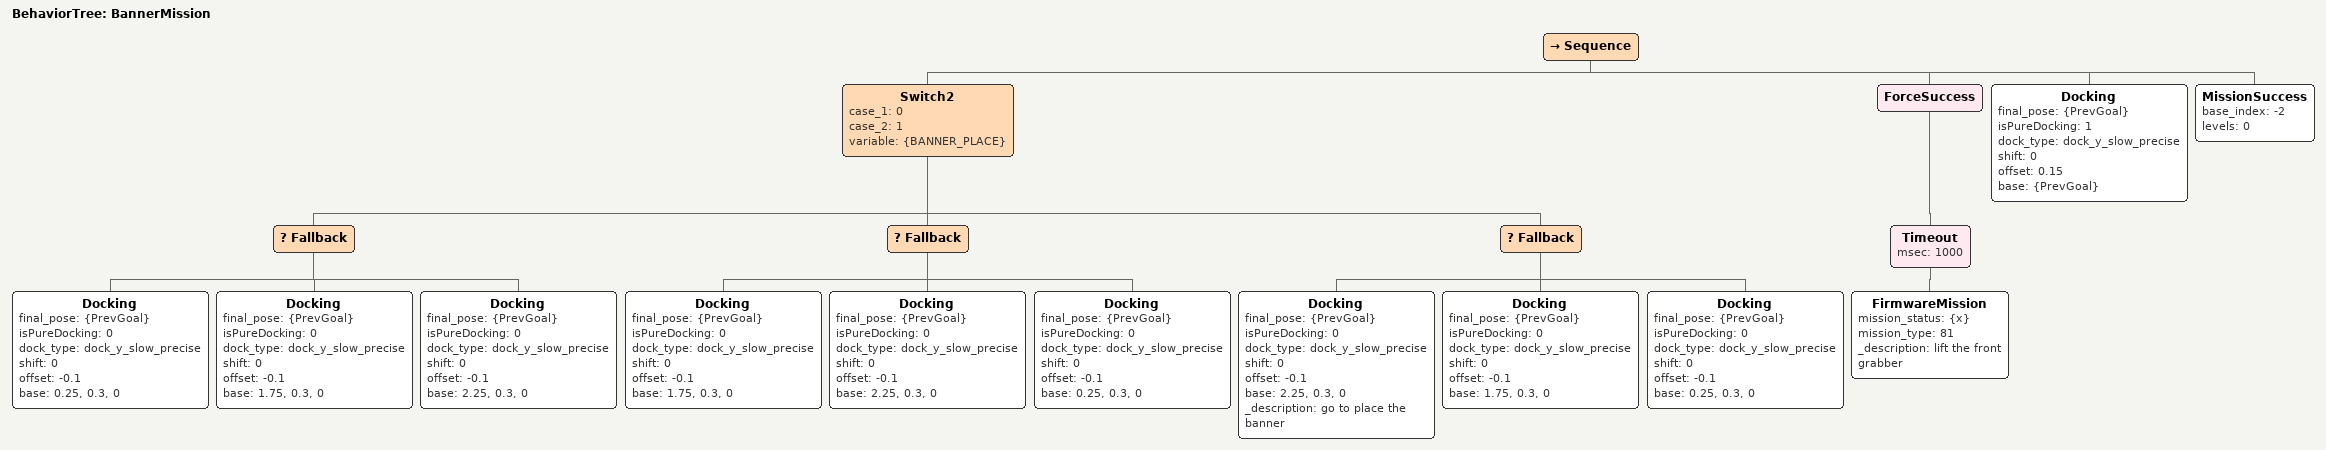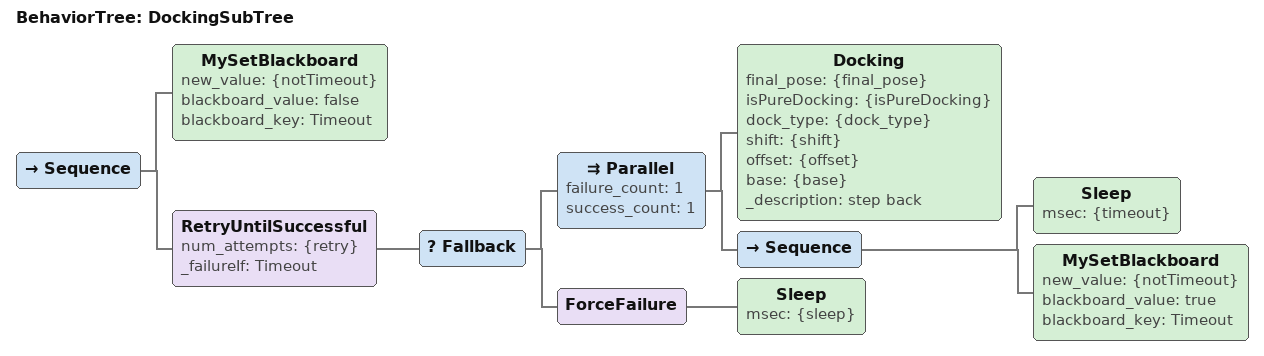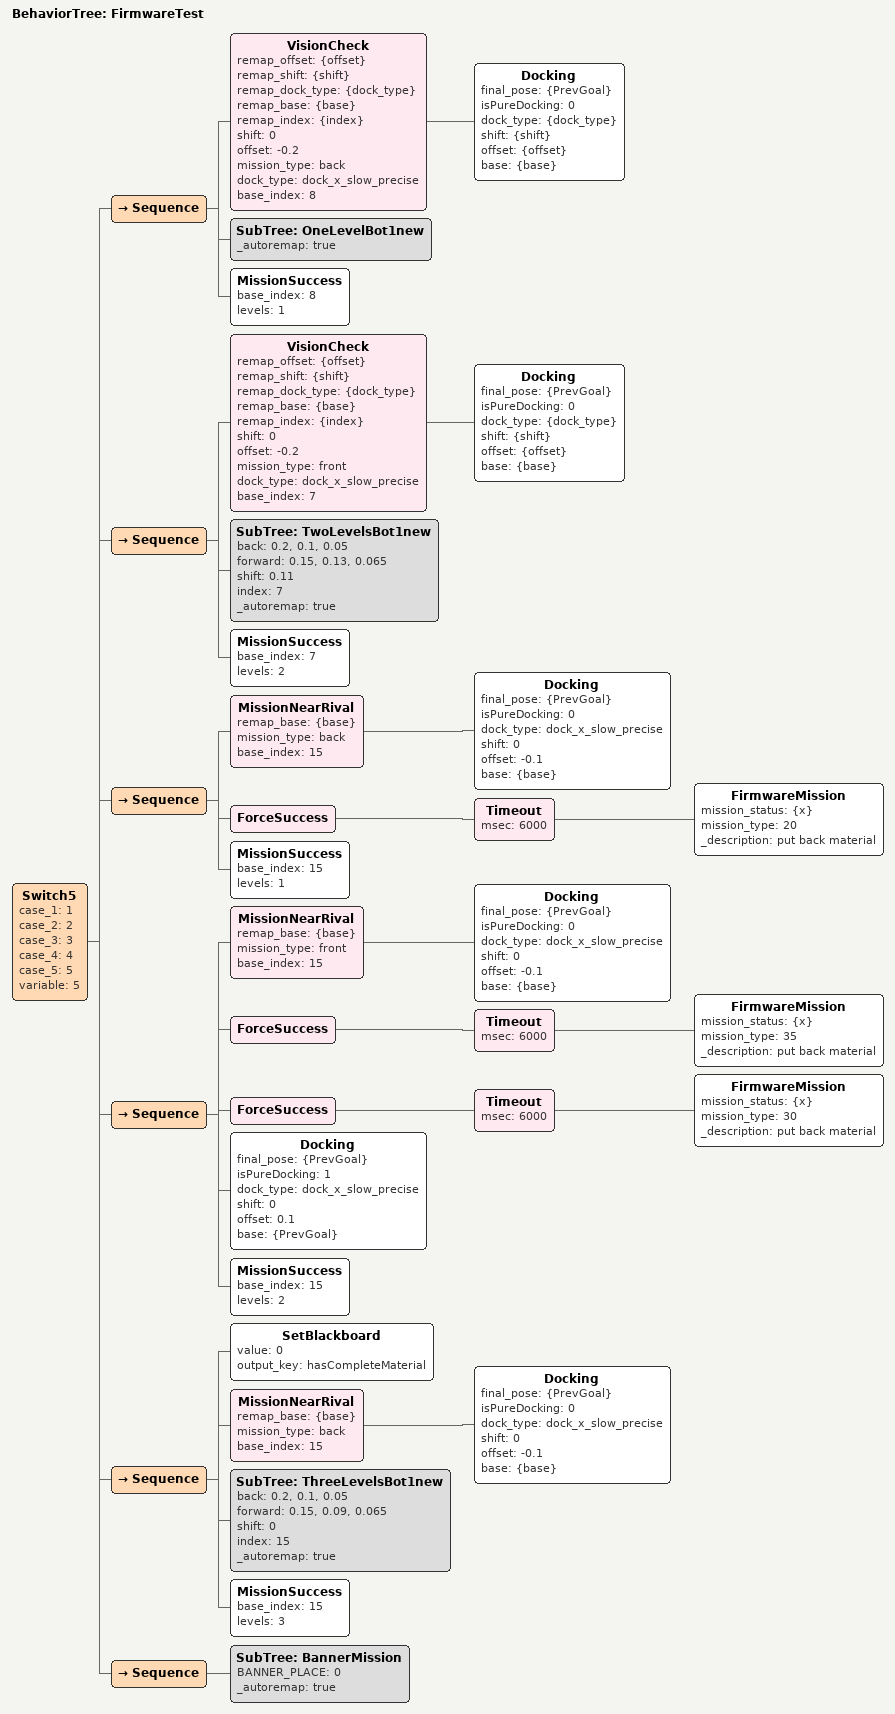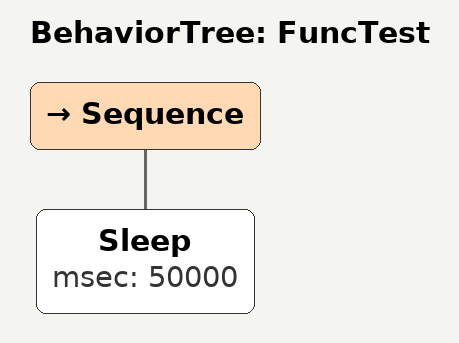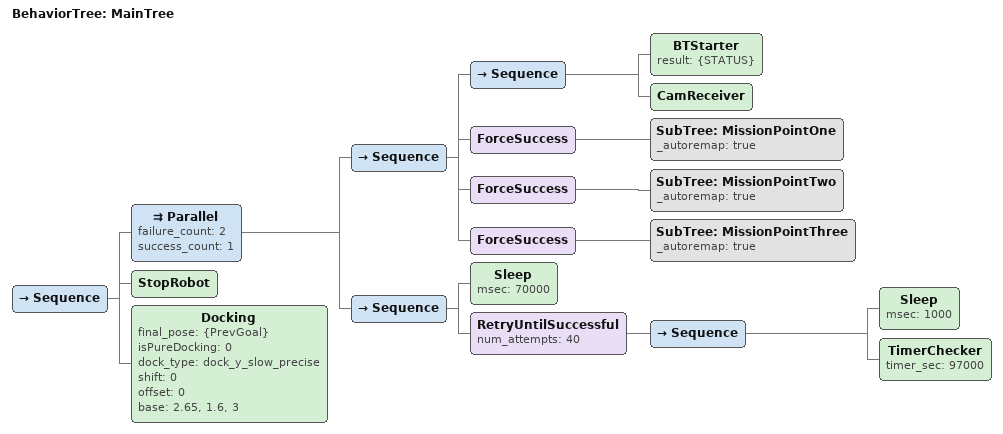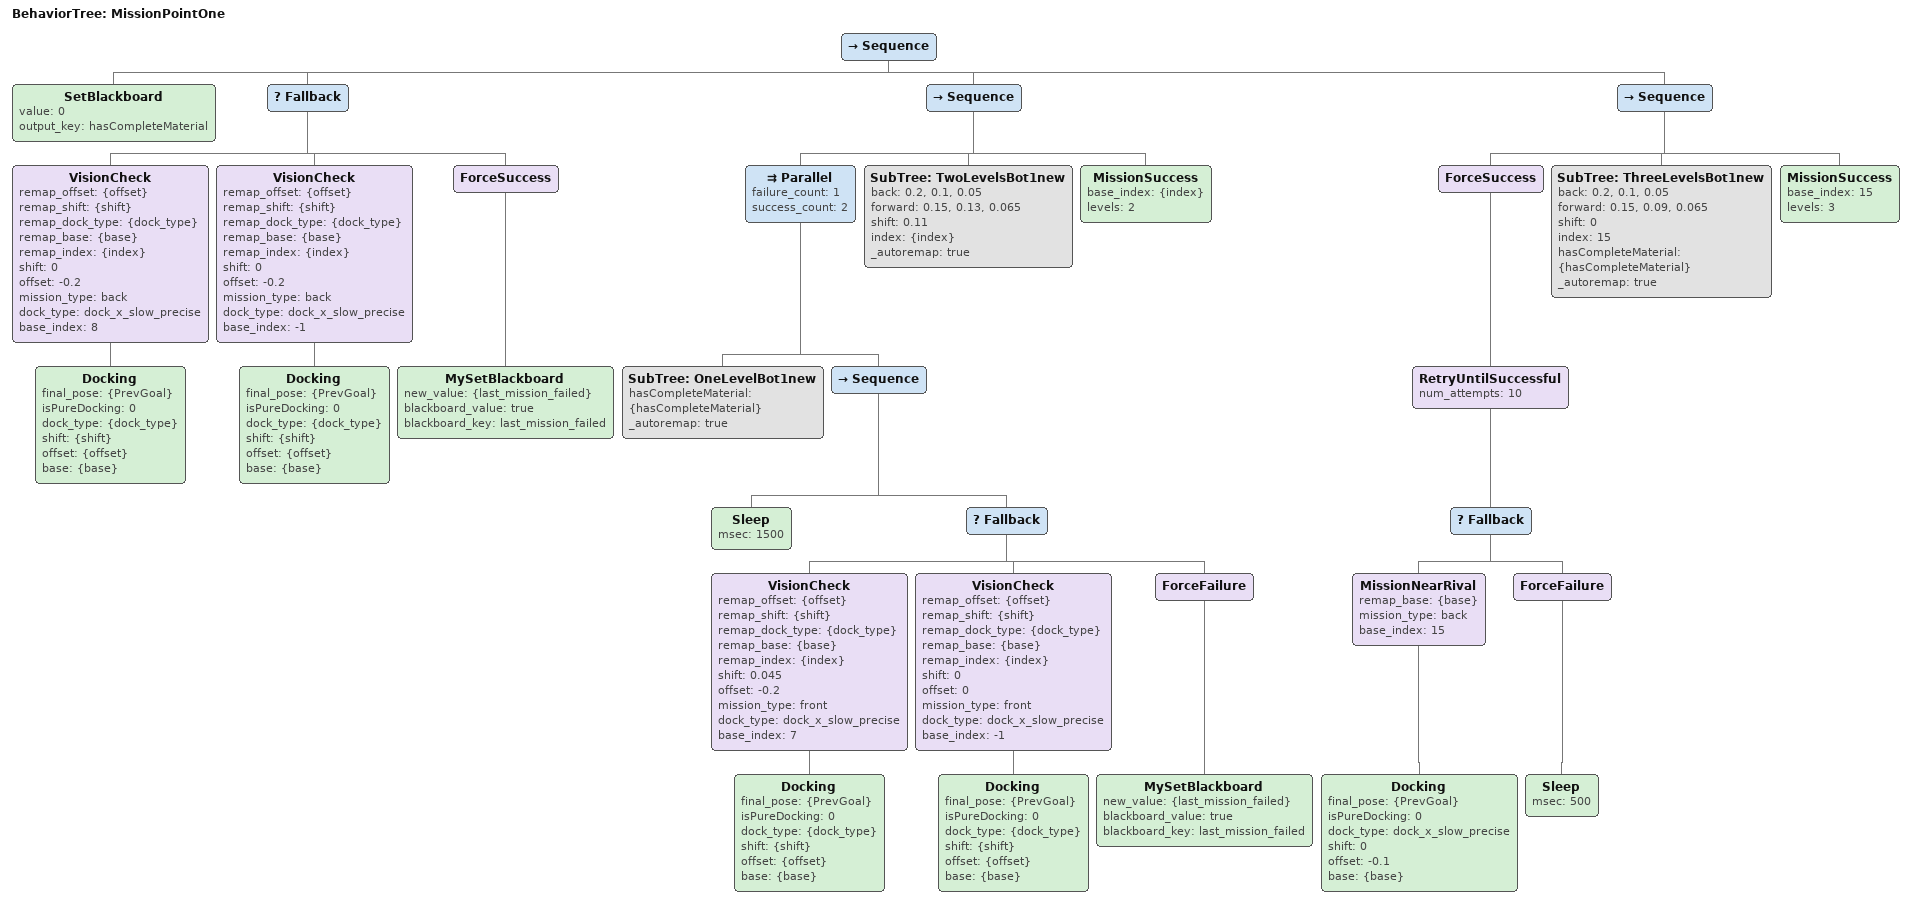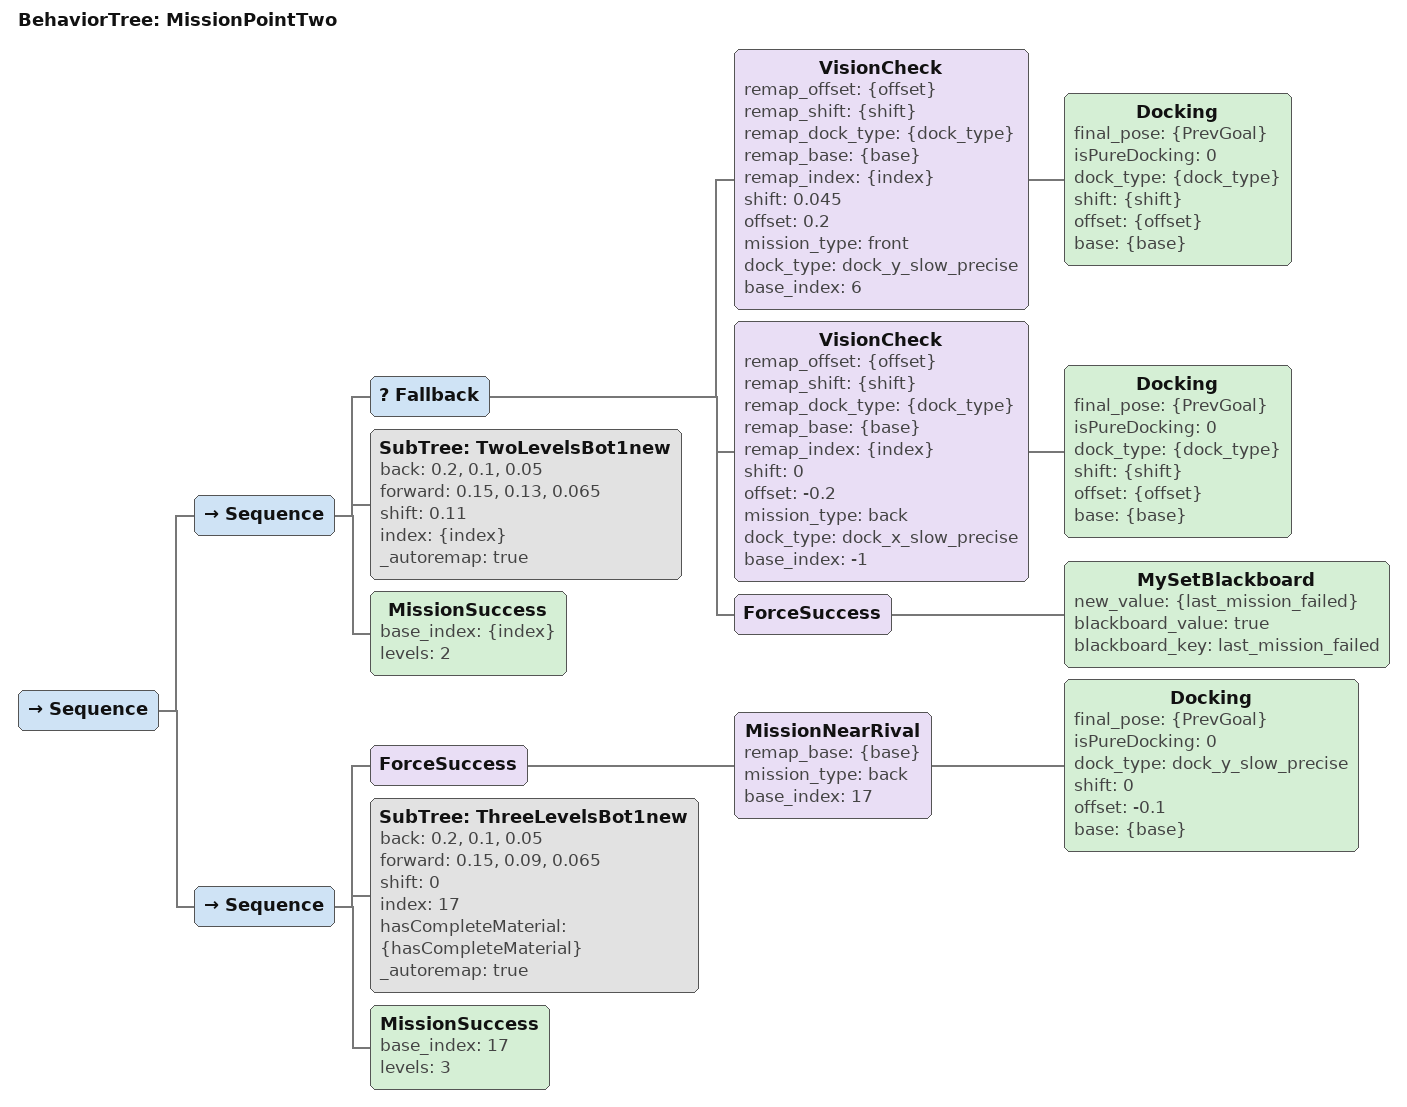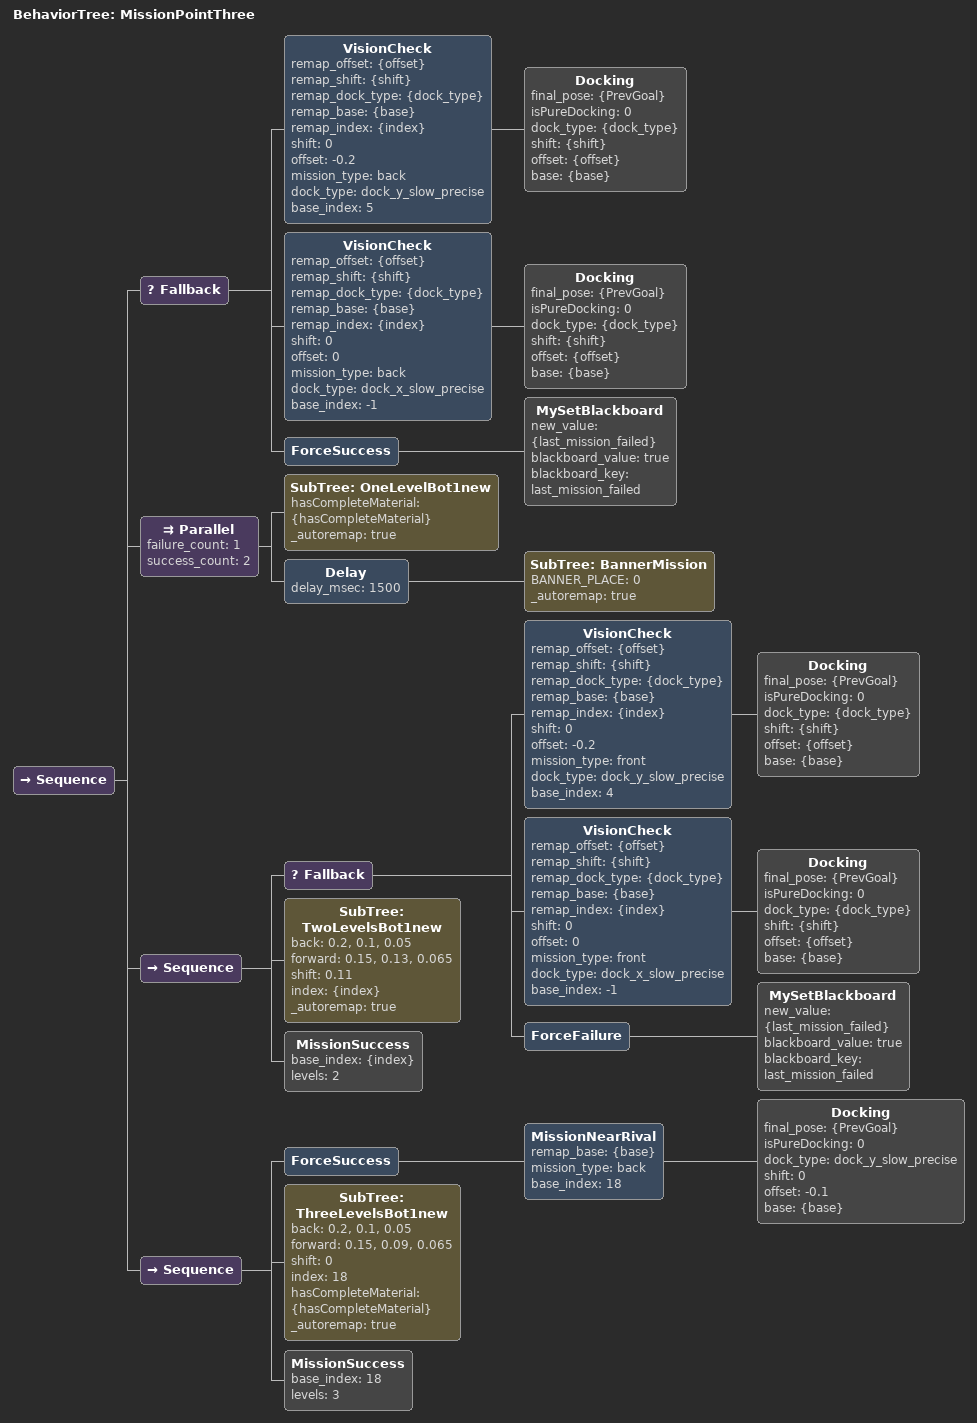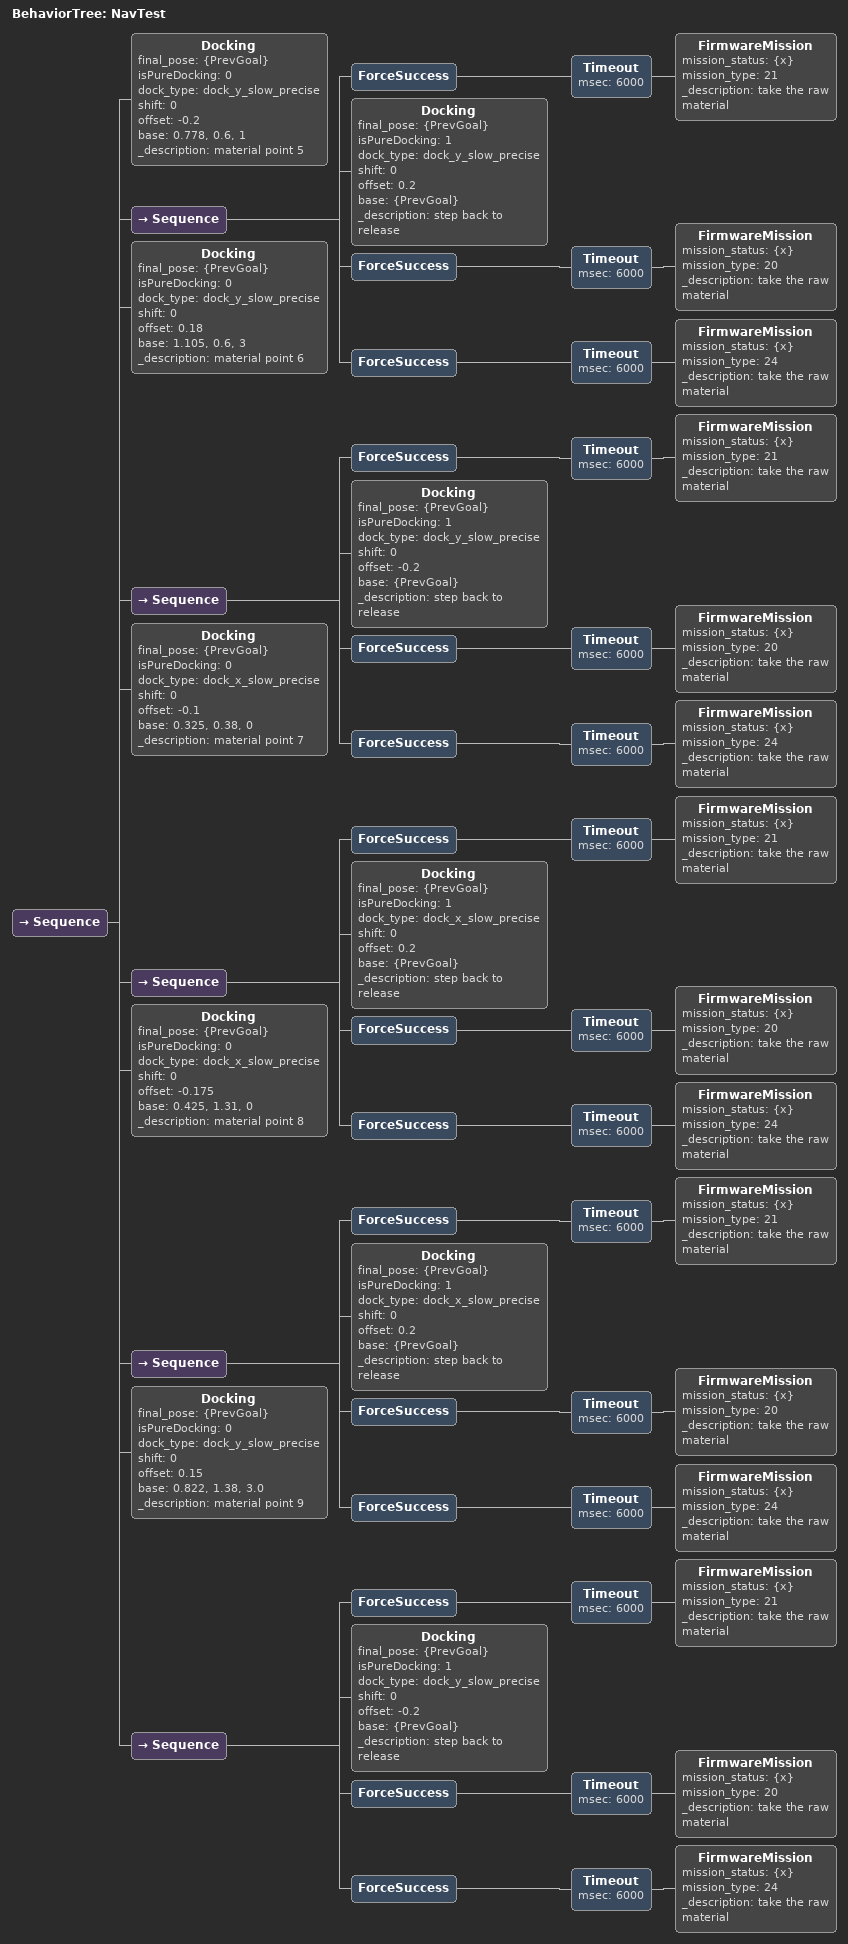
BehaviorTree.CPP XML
<BehaviorTree ID="BannerMission">
  <Sequence>
    <Switch2 case_1="0" case_2="1" variable="{BANNER_PLACE}">
      <Fallback>
        <Docking final_pose="{PrevGoal}" isPureDocking="0" dock_type="dock_y_slow_precise" shift="0" offset="-0.1" base="0.25, 0.3, 0"/>
        <Docking final_pose="{PrevGoal}" isPureDocking="0" dock_type="dock_y_slow_precise" shift="0" offset="-0.1" base="1.75, 0.3, 0"/>
        <Docking final_pose="{PrevGoal}" isPureDocking="0" dock_type="dock_y_slow_precise" shift="0" offset="-0.1" base="2.25, 0.3, 0"/>
      </Fallback>
      <Fallback>
        <Docking final_pose="{PrevGoal}" isPureDocking="0" dock_type="dock_y_slow_precise" shift="0" offset="-0.1" base="1.75, 0.3, 0"/>
        <Docking final_pose="{PrevGoal}" isPureDocking="0" dock_type="dock_y_slow_precise" shift="0" offset="-0.1" base="2.25, 0.3, 0"/>
        <Docking final_pose="{PrevGoal}" isPureDocking="0" dock_type="dock_y_slow_precise" shift="0" offset="-0.1" base="0.25, 0.3, 0"/>
      </Fallback>
      <Fallback>
        <Docking final_pose="{PrevGoal}" isPureDocking="0" dock_type="dock_y_slow_precise" shift="0" offset="-0.1" base="2.25, 0.3, 0" _description="go to place the banner"/>
        <Docking final_pose="{PrevGoal}" isPureDocking="0" dock_type="dock_y_slow_precise" shift="0" offset="-0.1" base="1.75, 0.3, 0"/>
        <Docking final_pose="{PrevGoal}" isPureDocking="0" dock_type="dock_y_slow_precise" shift="0" offset="-0.1" base="0.25, 0.3, 0"/>
      </Fallback>
    </Switch2>
    <ForceSuccess>
      <Timeout msec="1000">
        <FirmwareMission mission_status="{x}" mission_type="81" _description="lift the front grabber"/>
      </Timeout>
    </ForceSuccess>
    <Docking final_pose="{PrevGoal}" isPureDocking="1" dock_type="dock_y_slow_precise" shift="0" offset="0.15" base="{PrevGoal}"/>
    <MissionSuccess base_index="-2" levels="0"/>
  </Sequence>
</BehaviorTree>

<BehaviorTree ID="DockingSubTree">
  <Sequence>
    <MySetBlackboard new_value="{notTimeout}" blackboard_value="false" blackboard_key="Timeout"/>
    <RetryUntilSuccessful num_attempts="{retry}" _failureIf="Timeout">
      <Fallback>
        <Parallel failure_count="1" success_count="1">
          <Docking final_pose="{final_pose}" isPureDocking="{isPureDocking}" dock_type="{dock_type}" shift="{shift}" offset="{offset}" base="{base}" _description="step back"/>
          <Sequence>
            <Sleep msec="{timeout}"/>
            <MySetBlackboard new_value="{notTimeout}" blackboard_value="true" blackboard_key="Timeout"/>
          </Sequence>
        </Parallel>
        <ForceFailure>
          <Sleep msec="{sleep}"/>
        </ForceFailure>
      </Fallback>
    </RetryUntilSuccessful>
  </Sequence>
</BehaviorTree>

<BehaviorTree ID="FirmwareTest">
  <Switch5 case_1="1" case_2="2" case_3="3" case_4="4" case_5="5" variable="5">
    <!-- take raw material -->
    <Sequence>
      <VisionCheck remap_offset="{offset}" remap_shift="{shift}" remap_dock_type="{dock_type}" remap_base="{base}" remap_index="{index}" shift="0" offset="-0.2" mission_type="back" dock_type="dock_x_slow_precise" base_index="8">
        <Docking final_pose="{PrevGoal}" isPureDocking="0" dock_type="{dock_type}" shift="{shift}" offset="{offset}" base="{base}"/>
      </VisionCheck>
      <SubTree ID="OneLevelBot1new" _autoremap="true"/>
      <MissionSuccess base_index="8" levels="1"/>
    </Sequence>
    <!-- take two levels -->
    <Sequence>
      <VisionCheck remap_offset="{offset}" remap_shift="{shift}" remap_dock_type="{dock_type}" remap_base="{base}" remap_index="{index}" shift="0" offset="-0.2" mission_type="front" dock_type="dock_x_slow_precise" base_index="7">
        <Docking final_pose="{PrevGoal}" isPureDocking="0" dock_type="{dock_type}" shift="{shift}" offset="{offset}" base="{base}"/>
      </VisionCheck>
      <SubTree ID="TwoLevelsBot1new" back="0.2, 0.1, 0.05" forward="0.15, 0.13, 0.065" shift="0.11" index="7" _autoremap="true"/>
      <MissionSuccess base_index="7" levels="2"/>
    </Sequence>
    <!-- place one level -->
    <Sequence>
      <MissionNearRival remap_base="{base}" mission_type="back" base_index="15">
        <Docking final_pose="{PrevGoal}" isPureDocking="0" dock_type="dock_x_slow_precise" shift="0" offset="-0.1" base="{base}"/>
      </MissionNearRival>
      <ForceSuccess>
        <Timeout msec="6000">
          <FirmwareMission mission_status="{x}" mission_type="20" _description="put back material"/>
        </Timeout>
      </ForceSuccess>
      <MissionSuccess base_index="15" levels="1"/>
    </Sequence>
    <!-- place two levels -->
    <Sequence>
      <MissionNearRival remap_base="{base}" mission_type="front" base_index="15">
        <Docking final_pose="{PrevGoal}" isPureDocking="0" dock_type="dock_x_slow_precise" shift="0" offset="-0.1" base="{base}"/>
      </MissionNearRival>
      <ForceSuccess>
        <Timeout msec="6000">
          <FirmwareMission mission_status="{x}" mission_type="35" _description="put back material"/>
        </Timeout>
      </ForceSuccess>
      <ForceSuccess>
        <Timeout msec="6000">
          <FirmwareMission mission_status="{x}" mission_type="30" _description="put back material"/>
        </Timeout>
      </ForceSuccess>
      <Docking final_pose="{PrevGoal}" isPureDocking="1" dock_type="dock_x_slow_precise" shift="0" offset="0.1" base="{PrevGoal}"/>
      <MissionSuccess base_index="15" levels="2"/>
    </Sequence>
    <!-- place three levels -->
    <Sequence>
      <SetBlackboard value="0" output_key="hasCompleteMaterial"/>
      <MissionNearRival remap_base="{base}" mission_type="back" base_index="15">
        <Docking final_pose="{PrevGoal}" isPureDocking="0" dock_type="dock_x_slow_precise" shift="0" offset="-0.1" base="{base}"/>
      </MissionNearRival>
      <SubTree ID="ThreeLevelsBot1new" back="0.2, 0.1, 0.05" forward="0.15, 0.09, 0.065" shift="0" index="15" _autoremap="true"/>
      <MissionSuccess base_index="15" levels="3"/>
    </Sequence>
    <Sequence>
      <SubTree ID="BannerMission" BANNER_PLACE="0" _autoremap="true"/>
    </Sequence>
  </Switch5>
</BehaviorTree>

<BehaviorTree ID="FuncTest">
  <Sequence>
    <Sleep msec="50000"/>
  </Sequence>
</BehaviorTree>

<BehaviorTree ID="MainTree">
  <Sequence>
    <Parallel failure_count="2" success_count="1">
      <Sequence>
        <Sequence>
          <BTStarter result="{STATUS}"/>
          <CamReceiver/>
        </Sequence>
        <ForceSuccess>
          <SubTree ID="MissionPointOne" _autoremap="true"/>
        </ForceSuccess>
        <ForceSuccess>
          <SubTree ID="MissionPointTwo" _autoremap="true"/>
        </ForceSuccess>
        <ForceSuccess>
          <SubTree ID="MissionPointThree" _autoremap="true"/>
        </ForceSuccess>
      </Sequence>
      <Sequence>
        <Sleep msec="70000"/>
        <RetryUntilSuccessful num_attempts="40">
          <Sequence>
            <Sleep msec="1000"/>
            <TimerChecker timer_sec="97000"/>
          </Sequence>
        </RetryUntilSuccessful>
      </Sequence>
    </Parallel>
    <StopRobot/>
    <Docking final_pose="{PrevGoal}" isPureDocking="0" dock_type="dock_y_slow_precise" shift="0" offset="0" base="2.65, 1.6, 3"/>
  </Sequence>
</BehaviorTree>

<BehaviorTree ID="MissionPointOne">
  <Sequence>
    <SetBlackboard value="0" output_key="hasCompleteMaterial"/>
    <Fallback>
      <VisionCheck remap_offset="{offset}" remap_shift="{shift}" remap_dock_type="{dock_type}" remap_base="{base}" remap_index="{index}" shift="0" offset="-0.2" mission_type="back" dock_type="dock_x_slow_precise" base_index="8">
        <Docking final_pose="{PrevGoal}" isPureDocking="0" dock_type="{dock_type}" shift="{shift}" offset="{offset}" base="{base}"/>
      </VisionCheck>
      <VisionCheck remap_offset="{offset}" remap_shift="{shift}" remap_dock_type="{dock_type}" remap_base="{base}" remap_index="{index}" shift="0" offset="-0.2" mission_type="back" dock_type="dock_x_slow_precise" base_index="-1">
        <Docking final_pose="{PrevGoal}" isPureDocking="0" dock_type="{dock_type}" shift="{shift}" offset="{offset}" base="{base}"/>
      </VisionCheck>
      <ForceSuccess>
        <MySetBlackboard new_value="{last_mission_failed}" blackboard_value="true" blackboard_key="last_mission_failed"/>
      </ForceSuccess>
    </Fallback>
    <Sequence>
      <Parallel failure_count="1" success_count="2">
        <SubTree ID="OneLevelBot1new" hasCompleteMaterial="{hasCompleteMaterial}" _autoremap="true"/>
        <Sequence>
          <Sleep msec="1500"/>
          <Fallback>
            <VisionCheck remap_offset="{offset}" remap_shift="{shift}" remap_dock_type="{dock_type}" remap_base="{base}" remap_index="{index}" shift="0.045" offset="-0.2" mission_type="front" dock_type="dock_x_slow_precise" base_index="7">
              <Docking final_pose="{PrevGoal}" isPureDocking="0" dock_type="{dock_type}" shift="{shift}" offset="{offset}" base="{base}"/>
            </VisionCheck>
            <VisionCheck remap_offset="{offset}" remap_shift="{shift}" remap_dock_type="{dock_type}" remap_base="{base}" remap_index="{index}" shift="0" offset="0" mission_type="front" dock_type="dock_x_slow_precise" base_index="-1">
              <Docking final_pose="{PrevGoal}" isPureDocking="0" dock_type="{dock_type}" shift="{shift}" offset="{offset}" base="{base}"/>
            </VisionCheck>
            <ForceFailure>
              <MySetBlackboard new_value="{last_mission_failed}" blackboard_value="true" blackboard_key="last_mission_failed"/>
            </ForceFailure>
          </Fallback>
        </Sequence>
      </Parallel>
      <SubTree ID="TwoLevelsBot1new" back="0.2, 0.1, 0.05" forward="0.15, 0.13, 0.065" shift="0.11" index="{index}" _autoremap="true"/>
      <MissionSuccess base_index="{index}" levels="2"/>
    </Sequence>
    <Sequence>
      <ForceSuccess>
        <RetryUntilSuccessful num_attempts="10">
          <Fallback>
            <MissionNearRival remap_base="{base}" mission_type="back" base_index="15">
              <Docking final_pose="{PrevGoal}" isPureDocking="0" dock_type="dock_x_slow_precise" shift="0" offset="-0.1" base="{base}"/>
            </MissionNearRival>
            <ForceFailure>
              <Sleep msec="500"/>
            </ForceFailure>
          </Fallback>
        </RetryUntilSuccessful>
      </ForceSuccess>
      <SubTree ID="ThreeLevelsBot1new" back="0.2, 0.1, 0.05" forward="0.15, 0.09, 0.065" shift="0" index="15" hasCompleteMaterial="{hasCompleteMaterial}" _autoremap="true"/>
      <MissionSuccess base_index="15" levels="3"/>
    </Sequence>
  </Sequence>
</BehaviorTree>

<BehaviorTree ID="MissionPointTwo">
  <Sequence>
    <Sequence>
      <Fallback>
        <VisionCheck remap_offset="{offset}" remap_shift="{shift}" remap_dock_type="{dock_type}" remap_base="{base}" remap_index="{index}" shift="0.045" offset="0.2" mission_type="front" dock_type="dock_y_slow_precise" base_index="6">
          <Docking final_pose="{PrevGoal}" isPureDocking="0" dock_type="{dock_type}" shift="{shift}" offset="{offset}" base="{base}"/>
        </VisionCheck>
        <VisionCheck remap_offset="{offset}" remap_shift="{shift}" remap_dock_type="{dock_type}" remap_base="{base}" remap_index="{index}" shift="0" offset="-0.2" mission_type="back" dock_type="dock_x_slow_precise" base_index="-1">
          <Docking final_pose="{PrevGoal}" isPureDocking="0" dock_type="{dock_type}" shift="{shift}" offset="{offset}" base="{base}"/>
        </VisionCheck>
        <ForceSuccess>
          <MySetBlackboard new_value="{last_mission_failed}" blackboard_value="true" blackboard_key="last_mission_failed"/>
        </ForceSuccess>
      </Fallback>
      <SubTree ID="TwoLevelsBot1new" back="0.2, 0.1, 0.05" forward="0.15, 0.13, 0.065" shift="0.11" index="{index}" _autoremap="true"/>
      <MissionSuccess base_index="{index}" levels="2"/>
    </Sequence>
    <Sequence>
      <ForceSuccess>
        <MissionNearRival remap_base="{base}" mission_type="back" base_index="17">
          <Docking final_pose="{PrevGoal}" isPureDocking="0" dock_type="dock_y_slow_precise" shift="0" offset="-0.1" base="{base}"/>
        </MissionNearRival>
      </ForceSuccess>
      <SubTree ID="ThreeLevelsBot1new" back="0.2, 0.1, 0.05" forward="0.15, 0.09, 0.065" shift="0" index="17" hasCompleteMaterial="{hasCompleteMaterial}" _autoremap="true"/>
      <MissionSuccess base_index="17" levels="3"/>
    </Sequence>
  </Sequence>
</BehaviorTree>

<BehaviorTree ID="MissionPointThree">
  <Sequence>
    <Fallback>
      <VisionCheck remap_offset="{offset}" remap_shift="{shift}" remap_dock_type="{dock_type}" remap_base="{base}" remap_index="{index}" shift="0" offset="-0.2" mission_type="back" dock_type="dock_y_slow_precise" base_index="5">
        <Docking final_pose="{PrevGoal}" isPureDocking="0" dock_type="{dock_type}" shift="{shift}" offset="{offset}" base="{base}"/>
      </VisionCheck>
      <VisionCheck remap_offset="{offset}" remap_shift="{shift}" remap_dock_type="{dock_type}" remap_base="{base}" remap_index="{index}" shift="0" offset="0" mission_type="back" dock_type="dock_x_slow_precise" base_index="-1">
        <Docking final_pose="{PrevGoal}" isPureDocking="0" dock_type="{dock_type}" shift="{shift}" offset="{offset}" base="{base}"/>
      </VisionCheck>
      <ForceSuccess>
        <MySetBlackboard new_value="{last_mission_failed}" blackboard_value="true" blackboard_key="last_mission_failed"/>
      </ForceSuccess>
    </Fallback>
    <Parallel failure_count="1" success_count="2">
      <SubTree ID="OneLevelBot1new" hasCompleteMaterial="{hasCompleteMaterial}" _autoremap="true"/>
      <Delay delay_msec="1500">
        <SubTree ID="BannerMission" BANNER_PLACE="0" _autoremap="true"/>
      </Delay>
    </Parallel>
    <Sequence>
      <Fallback>
        <VisionCheck remap_offset="{offset}" remap_shift="{shift}" remap_dock_type="{dock_type}" remap_base="{base}" remap_index="{index}" shift="0" offset="-0.2" mission_type="front" dock_type="dock_y_slow_precise" base_index="4">
          <Docking final_pose="{PrevGoal}" isPureDocking="0" dock_type="{dock_type}" shift="{shift}" offset="{offset}" base="{base}"/>
        </VisionCheck>
        <VisionCheck remap_offset="{offset}" remap_shift="{shift}" remap_dock_type="{dock_type}" remap_base="{base}" remap_index="{index}" shift="0" offset="0" mission_type="front" dock_type="dock_x_slow_precise" base_index="-1">
          <Docking final_pose="{PrevGoal}" isPureDocking="0" dock_type="{dock_type}" shift="{shift}" offset="{offset}" base="{base}"/>
        </VisionCheck>
        <ForceFailure>
          <MySetBlackboard new_value="{last_mission_failed}" blackboard_value="true" blackboard_key="last_mission_failed"/>
        </ForceFailure>
      </Fallback>
      <SubTree ID="TwoLevelsBot1new" back="0.2, 0.1, 0.05" forward="0.15, 0.13, 0.065" shift="0.11" index="{index}" _autoremap="true"/>
      <MissionSuccess base_index="{index}" levels="2"/>
    </Sequence>
    <Sequence>
      <ForceSuccess>
        <MissionNearRival remap_base="{base}" mission_type="back" base_index="18">
          <Docking final_pose="{PrevGoal}" isPureDocking="0" dock_type="dock_y_slow_precise" shift="0" offset="-0.1" base="{base}"/>
        </MissionNearRival>
      </ForceSuccess>
      <SubTree ID="ThreeLevelsBot1new" back="0.2, 0.1, 0.05" forward="0.15, 0.09, 0.065" shift="0" index="18" hasCompleteMaterial="{hasCompleteMaterial}" _autoremap="true"/>
      <MissionSuccess base_index="18" levels="3"/>
    </Sequence>
  </Sequence>
</BehaviorTree>

<BehaviorTree ID="NavTest">
  <Sequence>
    <Docking final_pose="{PrevGoal}" isPureDocking="0" dock_type="dock_y_slow_precise" shift="0" offset="-0.2" base="0.778, 0.6, 1" _description="material point 5"/>
    <Sequence>
      <ForceSuccess>
        <Timeout msec="6000">
          <FirmwareMission mission_status="{x}" mission_type="21" _description="take the raw material"/>
        </Timeout>
      </ForceSuccess>
      <Docking final_pose="{PrevGoal}" isPureDocking="1" dock_type="dock_y_slow_precise" shift="0" offset="0.2" base="{PrevGoal}" _description="step back to release"/>
      <ForceSuccess>
        <Timeout msec="6000">
          <FirmwareMission mission_status="{x}" mission_type="20" _description="take the raw material"/>
        </Timeout>
      </ForceSuccess>
      <ForceSuccess>
        <Timeout msec="6000">
          <FirmwareMission mission_status="{x}" mission_type="24" _description="take the raw material"/>
        </Timeout>
      </ForceSuccess>
    </Sequence>
    <Docking final_pose="{PrevGoal}" isPureDocking="0" dock_type="dock_y_slow_precise" shift="0" offset="0.18" base="1.105, 0.6, 3" _description="material point 6"/>
    <Sequence>
      <ForceSuccess>
        <Timeout msec="6000">
          <FirmwareMission mission_status="{x}" mission_type="21" _description="take the raw material"/>
        </Timeout>
      </ForceSuccess>
      <Docking final_pose="{PrevGoal}" isPureDocking="1" dock_type="dock_y_slow_precise" shift="0" offset="-0.2" base="{PrevGoal}" _description="step back to release"/>
      <ForceSuccess>
        <Timeout msec="6000">
          <FirmwareMission mission_status="{x}" mission_type="20" _description="take the raw material"/>
        </Timeout>
      </ForceSuccess>
      <ForceSuccess>
        <Timeout msec="6000">
          <FirmwareMission mission_status="{x}" mission_type="24" _description="take the raw material"/>
        </Timeout>
      </ForceSuccess>
    </Sequence>
    <Docking final_pose="{PrevGoal}" isPureDocking="0" dock_type="dock_x_slow_precise" shift="0" offset="-0.1" base="0.325, 0.38, 0" _description="material point 7"/>
    <Sequence>
      <ForceSuccess>
        <Timeout msec="6000">
          <FirmwareMission mission_status="{x}" mission_type="21" _description="take the raw material"/>
        </Timeout>
      </ForceSuccess>
      <Docking final_pose="{PrevGoal}" isPureDocking="1" dock_type="dock_x_slow_precise" shift="0" offset="0.2" base="{PrevGoal}" _description="step back to release"/>
      <ForceSuccess>
        <Timeout msec="6000">
          <FirmwareMission mission_status="{x}" mission_type="20" _description="take the raw material"/>
        </Timeout>
      </ForceSuccess>
      <ForceSuccess>
        <Timeout msec="6000">
          <FirmwareMission mission_status="{x}" mission_type="24" _description="take the raw material"/>
        </Timeout>
      </ForceSuccess>
    </Sequence>
    <Docking final_pose="{PrevGoal}" isPureDocking="0" dock_type="dock_x_slow_precise" shift="0" offset="-0.175" base="0.425, 1.31, 0" _description="material point 8"/>
    <Sequence>
      <ForceSuccess>
        <Timeout msec="6000">
          <FirmwareMission mission_status="{x}" mission_type="21" _description="take the raw material"/>
        </Timeout>
      </ForceSuccess>
      <Docking final_pose="{PrevGoal}" isPureDocking="1" dock_type="dock_x_slow_precise" shift="0" offset="0.2" base="{PrevGoal}" _description="step back to release"/>
      <ForceSuccess>
        <Timeout msec="6000">
          <FirmwareMission mission_status="{x}" mission_type="20" _description="take the raw material"/>
        </Timeout>
      </ForceSuccess>
      <ForceSuccess>
        <Timeout msec="6000">
          <FirmwareMission mission_status="{x}" mission_type="24" _description="take the raw material"/>
        </Timeout>
      </ForceSuccess>
    </Sequence>
    <Docking final_pose="{PrevGoal}" isPureDocking="0" dock_type="dock_y_slow_precise" shift="0" offset="0.15" base="0.822, 1.38, 3.0" _description="material point 9"/>
    <Sequence>
      <ForceSuccess>
        <Timeout msec="6000">
          <FirmwareMission mission_status="{x}" mission_type="21" _description="take the raw material"/>
        </Timeout>
      </ForceSuccess>
      <Docking final_pose="{PrevGoal}" isPureDocking="1" dock_type="dock_y_slow_precise" shift="0" offset="-0.2" base="{PrevGoal}" _description="step back to release"/>
      <ForceSuccess>
        <Timeout msec="6000">
          <FirmwareMission mission_status="{x}" mission_type="20" _description="take the raw material"/>
        </Timeout>
      </ForceSuccess>
      <ForceSuccess>
        <Timeout msec="6000">
          <FirmwareMission mission_status="{x}" mission_type="24" _description="take the raw material"/>
        </Timeout>
      </ForceSuccess>
    </Sequence>
  </Sequence>
</BehaviorTree>
